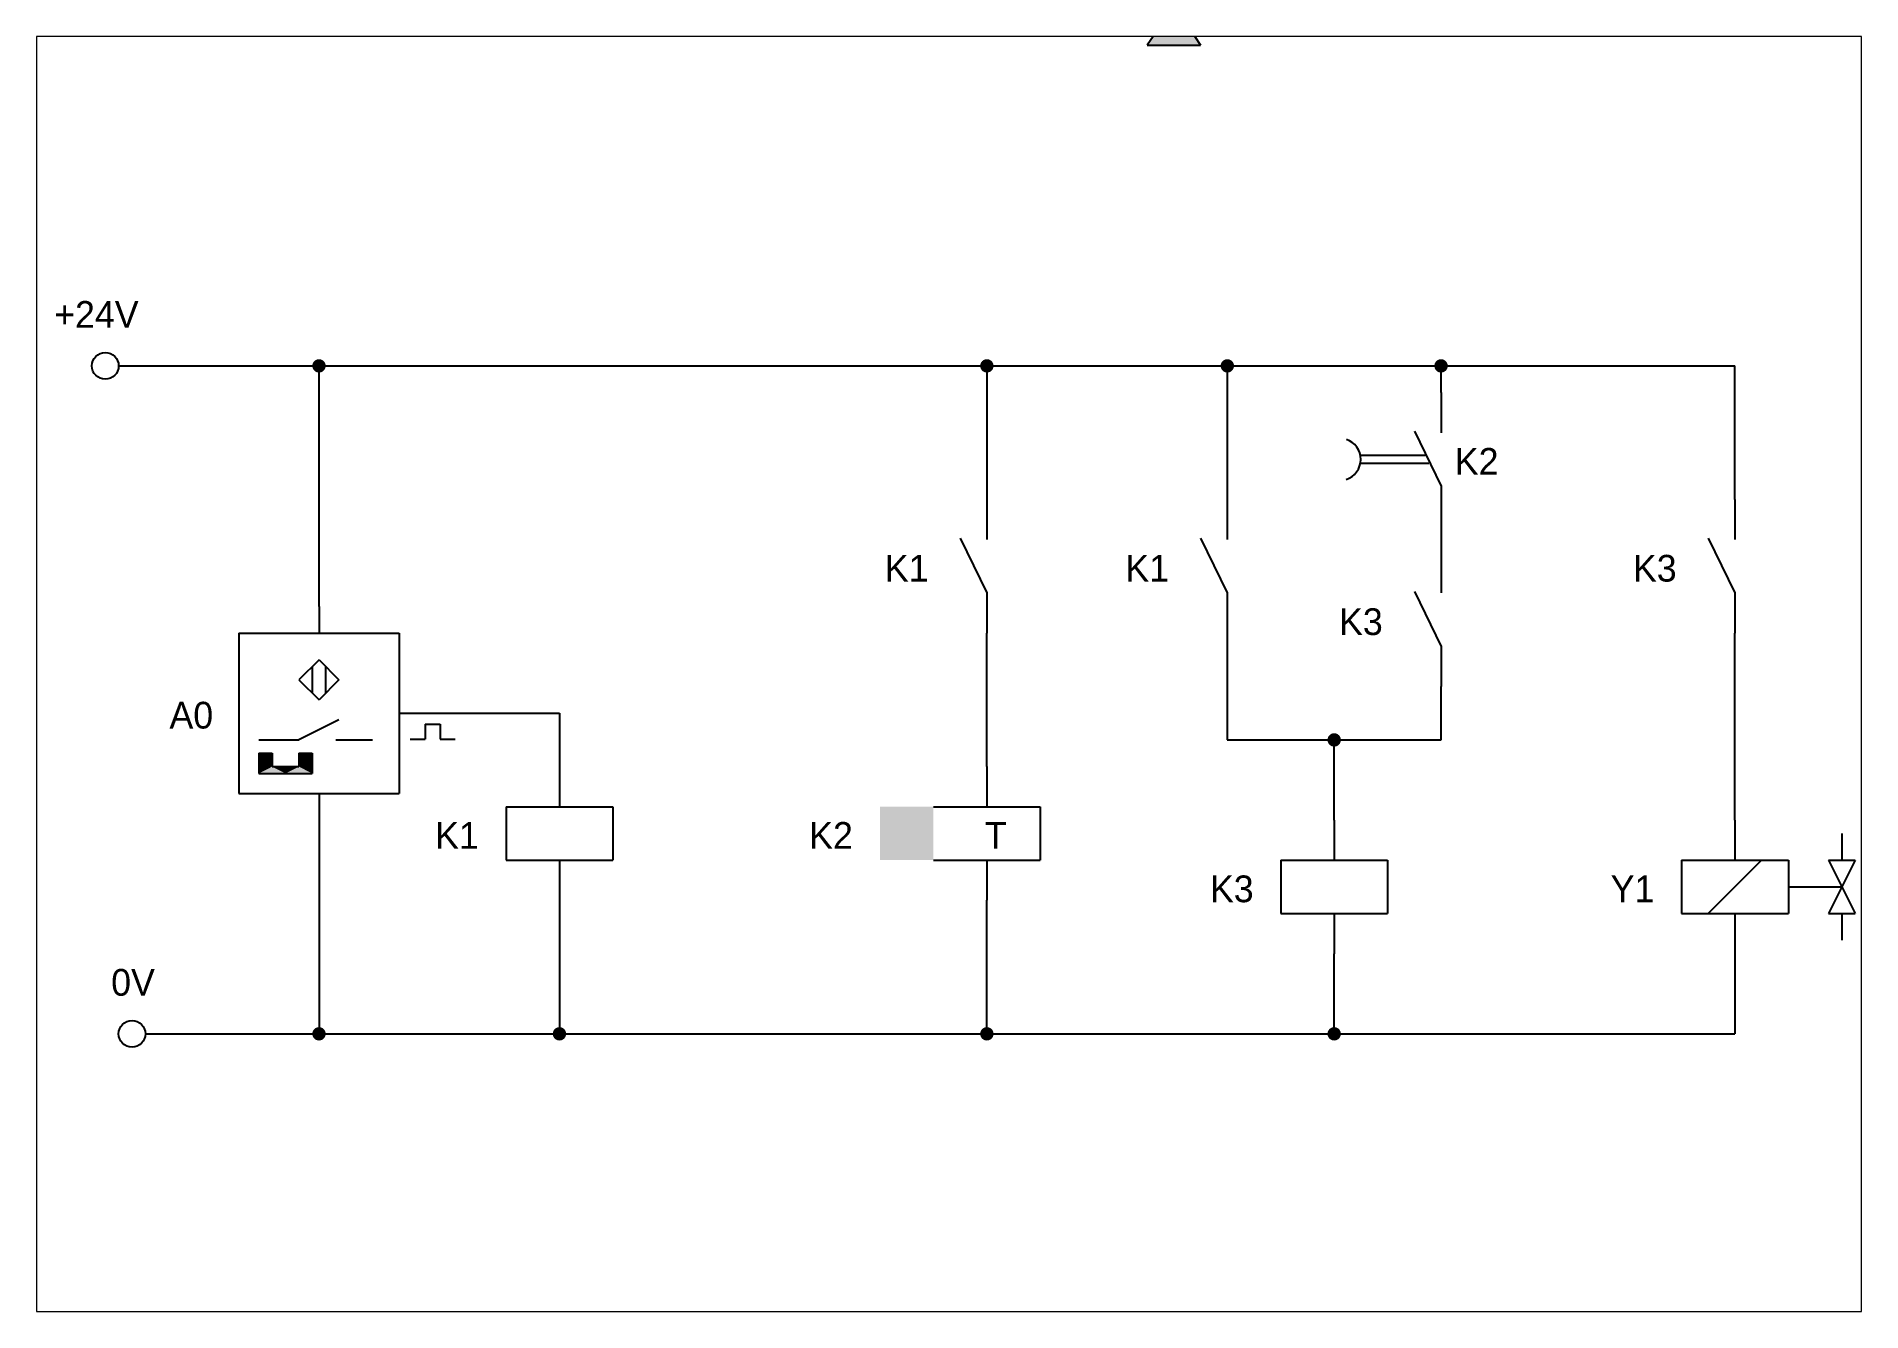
# Paper-space layout 'Layout3' of a CAD drawing. Extents: x 1.14 to 10.22, y 0.79 to 7.14.
# The model-space entities are those that its viewports show. They can reach past a viewport. Long polylines and large blocks are cut down to what shows.
import ezdxf
from ezdxf.enums import TextEntityAlignment as Align

# ---------------------------------------------------------------- set-up
doc = ezdxf.new("R2010")
doc.units = 0
doc.header["$MEASUREMENT"] = 0
doc.linetypes.add('AUSGEZOGEN', pattern=[0])
doc.linetypes.add('GESTRICHELT', pattern=[3, 2, -1])
for name, color, linetype in [('1', 7, 'AUSGEZOGEN'), ('LINES', 7, 'AUSGEZOGEN'), ('TCONNECTIONS', 7, 'AUSGEZOGEN')]:
    doc.layers.add(name, color=color, linetype=linetype)

# ---------------------------------------------------------------- blocks, each defined once
blk = doc.blocks.new('B2')
at = {"layer": '1', "color": 7}
blk.add_line((2.25, 1.5), (4.5, 1.5), dxfattribs=at)
blk.add_circle((1.5, 1.5), 0.75, dxfattribs=at)
blk.add_text('  0V', height=1.5, dxfattribs=at).set_placement((1, 3.64), align=Align.CENTER)
blk = doc.blocks.new('B3')
at = {"layer": '1', "color": 7}
blk.add_line((2.25, 1.5), (4.5, 1.5), dxfattribs=at)
blk.add_circle((1.5, 1.5), 0.75, dxfattribs=at)
blk.add_text('+24V', height=1.5, dxfattribs=at).set_placement((1, 3.64), align=Align.CENTER)
blk = doc.blocks.new('B4')
at = {"layer": 'TCONNECTIONS', "color": 7, "const_width": 0.375}
blk.add_lwpolyline([(1.3125, 1.5, 1), (1.6875, 1.5, 1)], format="xyb", close=True, dxfattribs=at)
blk = doc.blocks.new('B5')
at = {"layer": 'TCONNECTIONS', "color": 7, "const_width": 0.375}
blk.add_lwpolyline([(1.3125, 1.5, 1), (1.6875, 1.5, 1)], format="xyb", close=True, dxfattribs=at)
blk = doc.blocks.new('B6')
at = {"layer": '1', "color": 7}
for p, q in [((6, 7.5), (6, 5.25)), ((3, 5.25), (9, 5.25)), ((9, 5.25), (9, 2.25)), ((3, 2.25), (9, 2.25)), ((6, 2.25), (6, 0))]:
    blk.add_line(p, q, dxfattribs=at)
for points in [[(3, 5.25), (3, 2.25), (3, 5.25), (0, 2.25)], [(3, 5.25), (0, 2.25), (3, 5.25), (0, 5.25)]]:
    blk.add_solid(points, dxfattribs=at)
for s, p in [('K2', (-2.75, 2.89)), ('T', (6.5, 2.89))]:
    blk.add_text(s, height=1.5, dxfattribs=at).set_placement(p, align=Align.CENTER)
blk = doc.blocks.new('B7')
at = {"layer": '1', "color": 7}
for p, q in [((4.5, 12), (4.5, 10.5)), ((0, 10.5), (0, 1.5)), ((0, 10.5), (9, 10.5)), ((9, 10.5), (9, 1.5)), ((4.5, 9), (3.37, 7.88)), ((4.12, 8.62), (4.12, 7.12)), ((4.5, 9), (5.62, 7.88)), ((4.87, 8.62), (4.87, 7.12)), ((3.37, 7.88), (4.5, 6.75)), ((5.62, 7.88), (4.5, 6.75)), ((5.62, 5.62), (3.37, 4.5)), ((9, 6), (12, 6)), ((10.46, 5.39), (10.46, 4.54)), ((10.46, 5.39), (11.31, 5.39)), ((11.31, 5.39), (11.31, 4.54)), ((1.12, 4.5), (3.19, 4.5)), ((3, 4.5), (3.37, 4.5)), ((5.44, 4.5), (7.5, 4.5)), ((9.62, 4.54), (10.46, 4.54)), ((11.31, 4.54), (12.15, 4.54)), ((1.12, 3.75), (1.12, 2.62)), ((1.12, 3.75), (1.87, 3.75)), ((1.87, 3.75), (1.87, 3)), ((3.37, 3.75), (4.12, 3.75)), ((3.37, 3.75), (4.12, 3.75)), ((3.37, 3.75), (3.37, 3)), ((3.37, 3.75), (3.37, 3)), ((4.12, 3.75), (4.12, 2.62)), ((4.12, 3.75), (4.12, 2.62)), ((1.12, 2.62), (4.12, 2.62)), ((1.87, 3), (3.37, 3)), ((2.62, 3), (3.37, 3)), ((2.62, 2.62), (4.12, 2.62)), ((0, 1.5), (9, 1.5)), ((4.5, 1.5), (4.5, 0)), ((4.5, 1.5), (4.5, 0))]:
    blk.add_line(p, q, dxfattribs=at)
for points in [[(1.12, 3.75), (1.12, 2.62), (1.12, 3.75), (1.87, 3)], [(1.12, 3.75), (1.87, 3), (1.12, 3.75), (1.87, 3.75)], [(3.37, 3), (4.12, 2.62), (3.37, 3), (4.12, 3.75)], [(4.12, 3.75), (3.37, 3.75), (4.12, 3.75), (3.37, 3)], [(1.12, 2.62), (2.62, 2.62), (1.12, 2.62), (1.87, 3)], [(2.62, 2.62), (2.62, 3), (2.62, 2.62), (1.87, 3)], [(3.37, 3), (2.62, 3), (3.37, 3), (2.62, 2.62)], [(3.37, 3), (2.62, 2.62), (3.37, 3), (4.12, 2.62)]]:
    blk.add_solid(points, dxfattribs=at)
blk.add_text('A0', height=1.5, dxfattribs=at).set_placement((-2.67, 5.14), align=Align.CENTER)
blk = doc.blocks.new('B8')
at = {"layer": 'TCONNECTIONS', "color": 7, "const_width": 0.375}
blk.add_lwpolyline([(1.3125, 1.5, 1), (1.6875, 1.5, 1)], format="xyb", close=True, dxfattribs=at)
blk = doc.blocks.new('B9')
at = {"layer": 'TCONNECTIONS', "color": 7, "const_width": 0.375}
blk.add_lwpolyline([(1.3125, 1.5, 1), (1.6875, 1.5, 1)], format="xyb", close=True, dxfattribs=at)
blk = doc.blocks.new('B10')
at = {"layer": '1', "color": 7}
for p, q in [((3, 7.5), (3, 5.25)), ((0, 5.25), (6, 5.25)), ((0, 5.25), (0, 2.25)), ((6, 5.25), (6, 2.25)), ((0, 2.25), (6, 2.25)), ((3, 2.25), (3, 0))]:
    blk.add_line(p, q, dxfattribs=at)
blk.add_text('K1', height=1.5, dxfattribs=at).set_placement((-2.75, 2.89), align=Align.CENTER)
blk = doc.blocks.new('B11')
at = {"layer": 'TCONNECTIONS', "color": 7, "const_width": 0.375}
blk.add_lwpolyline([(1.3125, 1.5, 1), (1.6875, 1.5, 1)], format="xyb", close=True, dxfattribs=at)
blk = doc.blocks.new('B12')
at = {"layer": '1', "color": 7}
for p, q in [((2.5, 7.5), (2.5, 5.25)), ((1, 5.33), (2.5, 2.25)), ((2.5, 2.25), (2.5, 0))]:
    blk.add_line(p, q, dxfattribs=at)
blk.add_text('K1', height=1.5, dxfattribs=at).set_placement((-2, 2.89), align=Align.CENTER)
blk = doc.blocks.new('B13')
at = {"layer": '1', "color": 7}
for p, q in [((3, 7.5), (3, 5.25)), ((0, 5.25), (6, 5.25)), ((0, 5.25), (0, 2.25)), ((6, 5.25), (6, 2.25)), ((0, 2.25), (6, 2.25)), ((3, 2.25), (3, 0))]:
    blk.add_line(p, q, dxfattribs=at)
blk.add_text('K3', height=1.5, dxfattribs=at).set_placement((-2.75, 2.89), align=Align.CENTER)
blk = doc.blocks.new('B14')
at = {"layer": '1', "color": 7}
for p, q in [((2.5, 7.5), (2.5, 5.25)), ((1, 5.33), (2.5, 2.25)), ((2.5, 2.25), (2.5, 0))]:
    blk.add_line(p, q, dxfattribs=at)
blk.add_text('K1', height=1.5, dxfattribs=at).set_placement((-2, 2.89), align=Align.CENTER)
blk = doc.blocks.new('B15')
at = {"layer": '1', "color": 7}
for p, q in [((2.5, 7.5), (2.5, 5.25)), ((1, 5.33), (2.5, 2.25)), ((-2, 3.98), (1.6, 3.98)), ((-2, 3.53), (1.82, 3.53)), ((2.5, 2.25), (2.5, 0))]:
    blk.add_line(p, q, dxfattribs=at)
blk.add_arc((-3.2, 3.75), 1.19, 288, 71, dxfattribs=at)
blk.add_text('K2', height=1.5, dxfattribs=at).set_placement((4.5, 2.89), align=Align.CENTER)
blk = doc.blocks.new('B16')
at = {"layer": '1', "color": 7}
for p, q in [((2.5, 7.5), (2.5, 5.25)), ((1, 5.33), (2.5, 2.25)), ((2.5, 2.25), (2.5, 0))]:
    blk.add_line(p, q, dxfattribs=at)
blk.add_text('K3', height=1.5, dxfattribs=at).set_placement((-2, 2.89), align=Align.CENTER)
blk = doc.blocks.new('B17')
at = {"layer": 'TCONNECTIONS', "color": 7, "const_width": 0.375}
blk.add_lwpolyline([(1.3125, 1.5, 1), (1.6875, 1.5, 1)], format="xyb", close=True, dxfattribs=at)
blk = doc.blocks.new('B18')
at = {"layer": 'TCONNECTIONS', "color": 7, "const_width": 0.375}
blk.add_lwpolyline([(1.3125, 1.5, 1), (1.6875, 1.5, 1)], format="xyb", close=True, dxfattribs=at)
blk = doc.blocks.new('B19')
at = {"layer": '1', "color": 7}
for p, q in [((3, 7.5), (3, 5.25)), ((9, 6.75), (9, 5.25)), ((0, 5.25), (0, 2.25)), ((0, 5.25), (6, 5.25)), ((4.5, 5.25), (1.5, 2.25)), ((6, 5.25), (6, 2.25)), ((8.25, 5.25), (9.75, 2.25)), ((9.75, 5.25), (8.25, 2.25)), ((8.25, 5.25), (9.75, 5.25)), ((0, 2.25), (6, 2.25)), ((3, 2.25), (3, 0)), ((8.25, 2.25), (9.75, 2.25)), ((9, 2.25), (9, 0.75))]:
    blk.add_line(p, q, dxfattribs=at)
at = {"layer": '1', "color": 7, "linetype": 'GESTRICHELT'}
blk.add_line((6, 3.75), (9, 3.75), dxfattribs=at)
blk.add_line((6, 3.75), (9, 3.75), dxfattribs=at)
at = {"layer": '1', "color": 7}
blk.add_text('Y1', height=1.5, dxfattribs=at).set_placement((-2.75, 2.89), align=Align.CENTER)
blk = doc.blocks.new('B20')
at = {"layer": '1', "color": 7}
for p, q in [((2.5, 7.5), (2.5, 5.25)), ((1, 5.33), (2.5, 2.25)), ((2.5, 2.25), (2.5, 0))]:
    blk.add_line(p, q, dxfattribs=at)
blk.add_text('K3', height=1.5, dxfattribs=at).set_placement((-2, 2.89), align=Align.CENTER)
blk = doc.blocks.new('B21')
at = {"layer": 'TCONNECTIONS', "color": 7, "const_width": 0.375}
blk.add_lwpolyline([(1.3125, 1.5, 1), (1.6875, 1.5, 1)], format="xyb", close=True, dxfattribs=at)
blk = doc.blocks.new('B22')
at = {"layer": 'TCONNECTIONS', "color": 7, "const_width": 0.375}
blk.add_lwpolyline([(1.3125, 1.5, 1), (1.6875, 1.5, 1)], format="xyb", close=True, dxfattribs=at)
blk = doc.blocks.new('B25')
at = {"layer": '1', "color": 7}
for p, q in [((2, 3.5), (2, 2.75)), ((2, 2.75), (0.5, 0.5)), ((2, 2.75), (3.5, 0.5)), ((0.5, 0.5), (3.5, 0.5))]:
    blk.add_line(p, q, dxfattribs=at)
blk.add_solid([(2, 2.75), (0.5, 0.5), (2, 2.75), (3.5, 0.5)], dxfattribs=at)
blk = doc.blocks.new('B1')
at = {"layer": 'LINES', "color": 7}
for p, q in [((152.75, 56), (161.75, 56)), ((161.75, 56), (161.75, 56)), ((161.75, 48.5), (161.75, 56)), ((161.75, 56), (199.25, 56)), ((199.25, 56), (199.25, 53)), ((199.25, 56), (212.75, 56)), ((199.25, 56), (199.25, 56)), ((212.75, 56), (212.75, 56)), ((212.75, 56), (212.75, 48.5)), ((212.75, 56), (224.75, 56)), ((212.75, 56), (212.75, 56)), ((224.75, 54.5), (224.75, 56)), ((224.75, 56), (224.75, 56)), ((224.75, 56), (241.25, 56)), ((224.75, 56), (224.75, 56)), ((241.25, 48.5), (241.25, 56)), ((199.25, 53), (199.25, 53)), ((199.25, 53), (199.25, 48.5)), ((161.75, 42.5), (161.75, 48.5)), ((161.75, 48.5), (161.75, 48.5)), ((212.75, 48.5), (212.75, 48.5)), ((241.25, 48.5), (241.25, 48.5)), ((224.75, 47), (224.75, 47)), ((224.75, 47), (224.75, 47)), ((224.75, 47), (224.75, 45.5)), ((199.25, 36.5), (199.25, 41)), ((212.75, 41), (212.75, 41)), ((212.75, 41), (212.75, 35)), ((241.25, 36.5), (241.25, 41)), ((224.75, 35), (224.75, 38)), ((169.25, 36.5), (175.25, 36.5)), ((175.25, 36.5), (175.25, 33.5)), ((199.25, 33.5), (199.25, 36.5)), ((199.25, 36.5), (199.25, 36.5)), ((241.25, 30.5), (241.25, 36.5)), ((241.25, 36.5), (241.25, 36.5)), ((212.75, 35), (218.75, 35)), ((218.75, 30.5), (218.75, 35)), ((218.75, 35), (218.75, 35)), ((218.75, 35), (224.75, 35)), ((175.25, 33.5), (175.25, 33.5)), ((161.75, 30.5), (161.75, 26)), ((161.75, 26), (161.75, 26)), ((161.75, 26), (161.75, 18.5)), ((175.25, 26), (175.25, 24.5)), ((199.25, 23), (199.25, 26)), ((175.25, 24.5), (175.25, 24.5)), ((175.25, 24.5), (175.25, 18.5)), ((199.25, 18.5), (199.25, 23)), ((199.25, 23), (199.25, 23)), ((218.75, 18.5), (218.75, 23)), ((218.75, 23), (218.75, 23)), ((241.25, 23), (241.25, 23)), ((241.25, 23), (241.25, 18.5)), ((154.25, 18.5), (161.75, 18.5)), ((154.25, 18.5), (154.25, 18.5)), ((161.75, 18.5), (175.25, 18.5)), ((161.75, 18.5), (161.75, 18.5)), ((175.25, 18.5), (199.25, 18.5)), ((199.25, 18.5), (199.25, 18.5)), ((199.25, 18.5), (218.75, 18.5)), ((218.75, 18.5), (218.75, 18.5)), ((218.75, 18.5), (241.25, 18.5))]:
    blk.add_line(p, q, dxfattribs=at)

msp = doc.modelspace()

# ---------------------------------------------------------------- block references
at = {"layer": '1'}
for name, p in [('B1', (-108.25, 0)), ('B25', (99.5, 73.5)), ('B3', (40, 54.5)), ('B8', (52, 54.5)), ('B4', (89.5, 54.5)), ('B18', (103, 54.5)), ('B21', (115, 54.5)), ('B15', (114, 47)), ('B12', (88.5, 41)), ('B14', (102, 41)), ('B20', (130.5, 41)), ('B16', (114, 38)), ('B7', (49, 30.5)), ('B17', (109, 33.5)), ('B10', (64, 26)), ('B6', (85, 26)), ('B13', (107.5, 23)), ('B19', (130, 23)), ('B2', (41.5, 17)), ('B9', (52, 17)), ('B11', (65.5, 17)), ('B5', (89.5, 17)), ('B22', (109, 17))]:
    msp.add_blockref(name, p, dxfattribs=at)

psp = doc.layouts.new('Layout3')

# ---------------------------------------------------------------- viewports
at = {"layer": '0', "linetype": 'Continuous'}
psp.add_viewport(center=(5.6783, 3.9667), size=(9.0853, 6.346667), view_center_point=(88.872, 38.7021), view_height=71.580998, dxfattribs=at)

doc.saveas('drawing.dxf')
